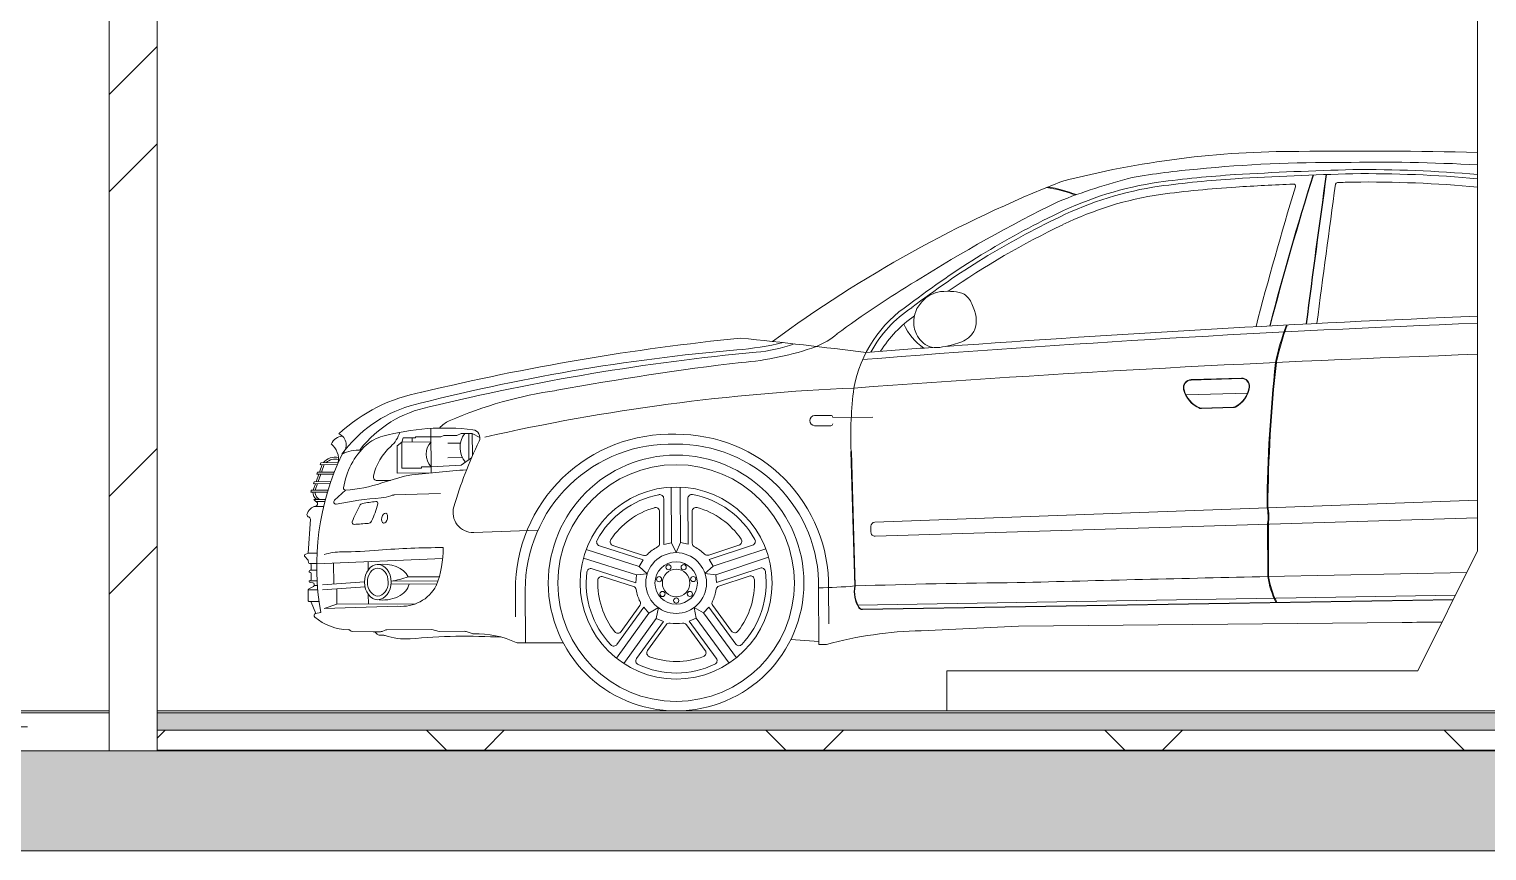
# Model space of a CAD drawing. Header units: millimetres. Extents: x -39507 to 33074, y -24219 to 30962.
# Drawn here: x -29433 to -25786, y -10700 to -8645 of the extents above; entities that cross this region are included whole.
import ezdxf

# ---------------------------------------------------------------- set-up
doc = ezdxf.new("R2010")
doc.units = ezdxf.units.MM
for name, color, linetype, lineweight in [('Общие ребра', 7, 'Continuous', 9), ('Основа _2_-1', 7, 'Continuous', 9), ('Отделка 1 _4_-1', 7, 'Continuous', 9), ('Отделка 2 _5_-1', 7, 'Continuous', 9), ('Перекрытия', 7, 'Continuous', 9), ('Стены', 7, 'Continuous', 9), ('Структура _1_', 7, 'Continuous', 18), ('Фундамент несущей конструкции', 7, 'Continuous', 9), ('Штриховка разреза-2', 7, 'Continuous', 9)]:
    doc.layers.add(name, color=color, linetype=linetype, lineweight=lineweight)
doc.layers.add('Парковка-1', color=7, linetype='Continuous', lineweight=9, true_color=0xaaaaaa)
doc.layers.add('Элементы узлов-1', color=7, linetype='Continuous', lineweight=9, true_color=0xaaaaaa)
pattern_1 = [(0, (-2885.9, 6475), (812.8, 203.2), [67.056, -542.544, 67.056, -542.544, -3251.2]), (0, (-2885.9, 6475), (812.8, 203.2), [-1219.2, 67.056, -1152.144, 67.056, -542.544, -1422.4]), (0, (-2885.9, 6475), (812.8, 203.2), [-3048, 67.056, -339.344, 67.056, -948.944]), (120, (-2581.1, 6576.6), (-582.3764, 602.3054), [67.056, -542.544, 67.056, -3793.744]), (120, (-2581.1, 6576.6), (-582.3764, 602.3054), [-676.656, -542.544, 67.056, -1152.144, -2032]), (120, (-2581.1, 6576.6), (-582.3764, 602.3054), [-2438.4, 67.056, -542.544, 67.056, -1355.344]), (120, (-2581.1, 6576.6), (-582.3764, 602.3054), [-3115.056, -339.344, 67.056, -948.944]), (240, (-2479.5, 6983), (-230.4236, -805.5054), [67.056, -542.544, 67.056, -542.544, -3251.2]), (240, (-2479.5, 6983), (-230.4236, -805.5054), [-1219.2, 67.056, -1152.144, 67.056, -542.544, -1422.4]), (240, (-2479.5, 6983), (-230.4236, -805.5054), [-3048, 67.056, -339.344, 67.056, -948.944])]

# ---------------------------------------------------------------- blocks, each defined once
blk = doc.blocks.new('Стена монолитная - Стена монолитная-463893-Разрез 2-2')
at = {"layer": 'Стены'}
for p, q in [((-30394.7, -10450), (-25738.1, -10450)), ((-21692.9, -10450), (-26072.6, -10450)), ((-26072.6, -10450), (-25832.1, -10450)), ((-25832.1, -10450), (-26022.9, -10450))]:
    blk.add_line(p, q, dxfattribs=at)
blk = doc.blocks.new('Стена наружная на отм_-10_450 - Стена наружная на отм_-10_450-507337-Разрез 2-2')
at = {"layer": 'Фундамент несущей конструкции'}
for p, q in [((-25623.3, -10450), (-29534.9, -10450)), ((-25988.3, -10450), (-26171, -10450)), ((-26171, -10450), (-21042.9, -10450))]:
    blk.add_line(p, q, dxfattribs=at)
blk = doc.blocks.new('Прк_Свб_Механизированная парковка_Параллельная - Прк_Свб_Механизированная парковка_Параллельная-8473315-Разрез 2-2')
at = {"layer": 'Парковка-1'}
for p, q in [((-25808.9, -7470), (-25808.9, -9950)), ((-25808.9, -8600), (-25808.9, -9950)), ((-25808.9, -9950), (-25958.9, -10250)), ((-25808.9, -9950), (-25958.9, -10250)), ((-25958.9, -10250), (-27136.9, -10250)), ((-27136.9, -10250), (-27136.9, -10350)), ((-25958.9, -10250), (-27136.9, -10250)), ((-27136.9, -10250), (-27136.9, -10350)), ((-27136.9, -10350), (-24180.9, -10350)), ((-27136.9, -10350), (-24180.9, -10350))]:
    blk.add_line(p, q, dxfattribs=at)
at = {"layer": 'Элементы узлов-1'}
for p, q in [((-25808.9, -9950), (-25808.9, -7470)), ((-26525.8, -9521.5), (-26400, -9517.6)), ((-26525.7, -9522.5), (-26399.9, -9518.6)), ((-26538.7, -9559.8), (-26384.5, -9555)), ((-26500.3, -9593.1), (-26419.4, -9590.6)), ((-26500.2, -9594.1), (-26419.4, -9591.6)), ((-27467.8, -9611), (-27427.3, -9610.8)), ((-27422.3, -9615.8), (-27322.3, -9615.4)), ((-28427.6, -9664.6), (-28466.7, -9664.8)), ((-28466.7, -9664.8), (-28466.7, -9667)), ((-28427.7, -9643.5), (-28427.3, -9754.9)), ((-28403, -9664.5), (-28427.6, -9664.6)), ((-28395.1, -9661), (-28403, -9664.5)), ((-28362.8, -9660.9), (-28395.1, -9661)), ((-28352.5, -9656.4), (-28362.8, -9660.9)), ((-28324.3, -9656.3), (-28352.5, -9656.4)), ((-28333, -9656.3), (-28332.8, -9721.8)), ((-28305.3, -9666.6), (-28324.3, -9656.3)), ((-28324.3, -9656.3), (-28324.1, -9711.9)), ((-27427.2, -9636.9), (-27467.7, -9637.1)), ((-28512.1, -9686.8), (-28500.5, -9677.5)), ((-28511.9, -9755.2), (-28512.1, -9686.8)), ((-28496.9, -9667.1), (-28500.5, -9677.5)), ((-28500.5, -9677.5), (-28427.6, -9677.3)), ((-28500.5, -9677.5), (-28500.3, -9742.9)), ((-28466.7, -9667), (-28496.9, -9667.1)), ((-28475.1, -9667), (-28475.1, -9677.4)), ((-28385.6, -9680.2), (-28353.9, -9680.1)), ((-28699.9, -9734.1), (-28706.5, -9752.9)), ((-28705.2, -9734.2), (-28703.5, -9729.2)), ((-28661.9, -9734), (-28705.2, -9734.2)), ((-28703.5, -9729.2), (-28659.8, -9729)), ((-28694.6, -9734.1), (-28701.2, -9752.9)), ((-28427.3, -9739.2), (-28352, -9735.6)), ((-28385.4, -9716.7), (-28349.1, -9716.5)), ((-28352, -9735.6), (-28326.4, -9717.2)), ((-27367.1, -10037.6), (-27376.8, -9701.6)), ((-27366.1, -10037.6), (-27375.8, -9701.6)), ((-28708.3, -9757.9), (-28714.9, -9776.7)), ((-28713.6, -9757.9), (-28711.9, -9752.9)), ((-28671.5, -9757.8), (-28713.6, -9757.9)), ((-28711.9, -9752.9), (-28669.6, -9752.8)), ((-28703, -9757.9), (-28709.6, -9776.6)), ((-28565.2, -9773.5), (-28528.6, -9773.4)), ((-28550.8, -9779.9), (-28494.2, -9763.2)), ((-28427.3, -9754.9), (-28511.9, -9755.2)), ((-28500.3, -9742.9), (-28451.7, -9742.8)), ((-28451.8, -9739.3), (-28427.3, -9739.2)), ((-28451.7, -9742.8), (-28451.8, -9739.3)), ((-28686.7, -9802.8), (-28727.9, -9802.9)), ((-28685.2, -9797.8), (-28727.4, -9797.9)), ((-28722, -9781.7), (-28720.2, -9776.7)), ((-28680, -9781.5), (-28722, -9781.7)), ((-28716.7, -9781.7), (-28721.1, -9794.2)), ((-28720.2, -9776.7), (-28678.3, -9776.5)), ((-28711.4, -9781.6), (-28717.1, -9797.9)), ((-28641.4, -9797.8), (-28669.1, -9822.8)), ((-28520.2, -9810), (-28403.8, -9806.7)), ((-27826, -9929.3), (-27826.5, -9790.3)), ((-27803.9, -9790.3), (-27803.3, -9929.2)), ((-28692, -9821.5), (-28720.9, -9821.7)), ((-28696.3, -9839), (-28720.5, -9839.1)), ((-28693.3, -9826.5), (-28715.2, -9826.6)), ((-28711.5, -9832.5), (-28711.7, -9833.7)), ((-27844.8, -9933.7), (-27845.3, -9819)), ((-27784.4, -9933.4), (-27784.9, -9818.7)), ((-27317.3, -9878.3), (-25808.9, -9822.9)), ((-28729.5, -9870.2), (-28734.7, -9955.9)), ((-27855.5, -9931.1), (-27855.8, -9851.3)), ((-27773.8, -9930.8), (-27774.1, -9851)), ((-25808.9, -9867.2), (-27316.6, -9913)), ((-26334.5, -9882.5), (-26334, -10013.9)), ((-26332.5, -9882.5), (-26332, -10013.9)), ((-28160, -9898), (-28320.8, -9903.7)), ((-27326.9, -9903), (-27326.9, -9888.4)), ((-28734.7, -9955.9), (-28742.6, -9959)), ((-28734.7, -9955.9), (-28712.9, -9955.8)), ((-28039.2, -9946.2), (-27906.9, -9988.6)), ((-27897.1, -9971.9), (-28006.3, -9936.9)), ((-27896.3, -9961), (-27972.3, -9936.6)), ((-27826, -9929.3), (-27844.8, -9933.7)), ((-27814.6, -9954.2), (-27826, -9929.3)), ((-27803.3, -9929.2), (-27814.6, -9954.2)), ((-27803.3, -9929.2), (-27784.4, -9933.4)), ((-27732.8, -9960.3), (-27657, -9935.4)), ((-27731.9, -9971.3), (-27623, -9935.4)), ((-27589.9, -9944.4), (-27722, -9987.9)), ((-25958.9, -10250), (-25808.9, -9950)), ((-28743.7, -9963.9), (-28735.5, -9972.2)), ((-28734.7, -9974.2), (-28734.5, -9978.5)), ((-28731.6, -9981.4), (-28730.6, -9981.4)), ((-28730.6, -9981.4), (-28713.7, -9981.6)), ((-28727.7, -9984.4), (-28727.6, -9997.8)), ((-28398.4, -9968.7), (-28713.7, -9982)), ((-28671.2, -9980.2), (-28671, -10032.6)), ((-28584.8, -9976.5), (-28584.7, -9997.4)), ((-27913.8, -10010.1), (-28046.1, -9967.7)), ((-27906.9, -9988.6), (-27897.1, -9971.9)), ((-27906.9, -9988.6), (-27886.6, -10007)), ((-27722, -9987.9), (-27742.1, -10006.4)), ((-27722, -9987.9), (-27731.9, -9971.3)), ((-27714.9, -10009.4), (-27582.9, -9965.9)), ((-27713, -10028.7), (-27604.1, -9992.8)), ((-28732.7, -10000.8), (-28732.7, -10001.1)), ((-28730.5, -10024.5), (-28732.6, -10024.5)), ((-28732.6, -10024.5), (-28732.6, -10026)), ((-28712.7, -10024.4), (-28730.5, -10024.5)), ((-28729.9, -10028.9), (-28723, -10029.8)), ((-28727.6, -9997.8), (-28729.7, -9997.8)), ((-28727.6, -9997.8), (-28713.7, -9997.7)), ((-28727.6, -10006), (-28727.5, -10021.4)), ((-28699.4, -10034.7), (-28593.9, -10027.1)), ((-28527.5, -10025.2), (-28410.1, -10024.7)), ((-28484.9, -10014.6), (-28406.9, -10014.3)), ((-27915.5, -10029.4), (-28024.7, -9994.4)), ((-27921.3, -10038.8), (-27997.2, -10014.4)), ((-27913.8, -10010.1), (-27915.5, -10029.4)), ((-27886.6, -10007), (-27913.8, -10010.1)), ((-27742.1, -10006.4), (-27714.9, -10009.4)), ((-27714.9, -10009.4), (-27713, -10028.7)), ((-27707.2, -10038), (-27631.4, -10013)), ((-26334, -10013.9), (-25835.8, -10003.9)), ((-28711.1, -10047.5), (-28734.9, -10047.6)), ((-28734.9, -10047.6), (-28734.8, -10073.3)), ((-28721.9, -10038.8), (-28733.3, -10045)), ((-28720.3, -10032.8), (-28720.3, -10036.2)), ((-28720.3, -10036.2), (-28712, -10036.2)), ((-28699.3, -10047.2), (-28592.7, -10039.5)), ((-28663.4, -10082.7), (-28663.5, -10044.6)), ((-28584.5, -10058.6), (-28584.4, -10082.4)), ((-28527.7, -10033), (-28412.7, -10032.5)), ((-28216.6, -10047.4), (-28216.3, -10114.8)), ((-28191.2, -10180.1), (-28191.8, -10047.4)), ((-27457.3, -10183.7), (-27457.8, -10042.5)), ((-27433, -10042.8), (-27432.6, -10132.5)), ((-27360.7, -10085.5), (-25864.2, -10060.6)), ((-28731.8, -10076.3), (-28729.9, -10076.3)), ((-28730.8, -10076.3), (-28707.8, -10076.2)), ((-28727.1, -10078.2), (-28715.5, -10106.3)), ((-28694.8, -10093.8), (-28663.4, -10082.7)), ((-28510.5, -10088.2), (-28694.8, -10093.8)), ((-28663.4, -10082.7), (-28465.2, -10082)), ((-27895.3, -10090.9), (-27962.3, -10184)), ((-27905.4, -10086.8), (-27952.1, -10151.5)), ((-27882.4, -10105.4), (-27895.3, -10090.9)), ((-27882.4, -10105.4), (-27858.7, -10091.8)), ((-27858.7, -10091.8), (-27864.1, -10118.6)), ((-27763.8, -10118.3), (-27769.4, -10091.5)), ((-27769.4, -10091.5), (-27745.5, -10104.9)), ((-27745.5, -10104.9), (-27732.8, -10090.3)), ((-27732.8, -10090.3), (-27665, -10182.8)), ((-27722.7, -10086.1), (-27675.5, -10150.5)), ((-27348.4, -10095.7), (-25869.5, -10071.2)), ((-27348.4, -10096.7), (-25870, -10072.2)), ((-28716.5, -10106.5), (-28703.5, -10103.6)), ((-27963.7, -10218.2), (-27882.4, -10105.4)), ((-27864.1, -10118.6), (-27945.3, -10231.4)), ((-27846.3, -10126.2), (-27913.3, -10219.3)), ((-27839.2, -10134.6), (-27885.8, -10199.3)), ((-27864.1, -10118.6), (-27846.3, -10126.2)), ((-27788.6, -10134.4), (-27741.4, -10198.7)), ((-27763.8, -10118.3), (-27781.5, -10126)), ((-27781.5, -10126), (-27713.8, -10218.5)), ((-27681.7, -10230.4), (-27763.8, -10118.3)), ((-27745.5, -10104.9), (-27663.4, -10217)), ((-26957.9, -10138.2), (-27201.1, -10149.5)), ((-25998, -10129.1), (-26957.9, -10138.2)), ((-28624.7, -10151.6), (-28572.2, -10152.1)), ((-28572.2, -10152.1), (-28554.1, -10152)), ((-28564.9, -10155.3), (-28562.7, -10157.7)), ((-28555.3, -10161), (-28545.9, -10160.9)), ((-28550.2, -10151.2), (-28542.1, -10147.8)), ((-28538.2, -10146.9), (-28425.6, -10146.5)), ((-28425.6, -10146.5), (-28407.6, -10151.1)), ((-28407.6, -10151.1), (-28342.8, -10150.9)), ((-28339.4, -10151.5), (-28324.6, -10156.7)), ((-27527.3, -10171.3), (-27457.3, -10176.8)), ((-28097, -10179.7), (-28210.1, -10180.1)), ((-27438, -10183.7), (-27457.3, -10183.7)), ((-27136.9, -10350), (-27136.9, -10250)), ((-27136.9, -10250), (-25958.9, -10250)), ((-27833.4, -10350), (-27806.5, -10350)), ((-24180.9, -10350), (-27136.9, -10350))]:
    blk.add_line(p, q, dxfattribs=at)
for centre, radius in [((-27814.3, -10030.2), 319.8), ((-27814.3, -10030.2), 295.9), ((-27814.3, -10030.2), 240.1), ((-27814.3, -10030.2), 76), ((-27814.3, -10030.2), 53.1), ((-27833.4, -9990.8), 6.42), ((-27795.4, -9990.6), 6.42), ((-27857, -10020.6), 6.42), ((-27814.3, -10030.2), 34.5), ((-27771.6, -10020.3), 6.42), ((-27848.4, -10057.6), 6.42), ((-27779.9, -10057.4), 6.42), ((-27814.1, -10074), 6.42)]:
    blk.add_circle(centre, radius, dxfattribs=at)
for centre, radius, start, end in [((-26264.2, -11267.8), 2317.1, 89.8102, 104.6387), ((-26105.2, -21135.9), 12186.1, 88.60657, 90.71129), ((-26338.3, -10947.7), 1960.4, 95.0084, 99.8481), ((-26171.9, -12439.7), 3461.4, 89.5859, 95.597), ((-25909.9, -17455.7), 8462, 91.43092, 93.4288), ((-25909.9, -17455.7), 8451.8, 91.43142, 93.42864), ((2883.3, -13099.8), 29357.5, 171.98874, 172.725), ((2883.3, -13099.8), 29356.5, 171.98874, 172.725), ((-26057.1, -13535.7), 4558.1, 86.8768, 91.128), ((-26088.2, -12105), 3108.9, 84.8422, 90.6082), ((-26088.2, -12105), 3098.7, 84.8251, 90.6068), ((-25682.9, -11989), 3184.5, 111.4952, 126.4083), ((-26932.6, -9364.8), 326.9, 68.9323, 82.0403), ((-26932.6, -9364.8), 328.6, 68.5927, 81.5333), ((-26482.1, -9879.7), 861.1, 98.3435, 116.0233), ((-26320.5, -10415.7), 1443.3, 104.1627, 111.8571), ((-26482.1, -9879.7), 850.9, 98.348, 116.0266), ((-26234, -11824.5), 2821.5, 93.6971, 97.598), ((-26234, -11824.5), 2811.3, 93.6976, 97.5967), ((-26234, -11824.5), 2790.5, 93.6986, 97.5939), ((-25909.9, -17455.7), 8430.9, 92.44499, 93.42831), ((-18168.3, -11513.5), 8466, 163.00438, 165.46644), ((-18558.7, -11413.7), 8030.3, 162.57973, 165.38225), ((-18558.7, -11413.7), 8029.3, 162.57973, 165.38225), ((-26269.3, -9037.4), 5, 343.0044, 92.445), ((2909, -13099.7), 29356.5, 172.03685, 172.72262), ((-26159.4, -9033.5), 5, 91.6973, 172.0369), ((-25909.9, -17455.7), 8430.9, 91.43244, 91.69726), ((-26088.2, -12105), 3077.8, 84.79, 90.604), ((-25131.2, -12589.4), 3914.6, 116.1716, 122.1279), ((-26482.1, -9879.7), 830, 98.3573, 116.0335), ((-25971.3, -10971.1), 2066, 115.4745, 127.5478), ((-25971.3, -10971.1), 2055.8, 115.4731, 127.5478), ((-25971.3, -10971.1), 2034.9, 115.4703, 124.8224), ((-25859.3, -11514.6), 2617.6, 121.1445, 126.3775), ((-27054.8, -9600.8), 320.2, 123.2655, 169.5346), ((-27054.8, -9600.8), 310, 123.2655, 151.4316), ((-27041.4, -9616.9), 310, 124.7837, 147.5837), ((-24166.1, -50031.6), 40701.9, 92.3133, 94.19066), ((-27530.4, -9270.8), 180.7, 291.7757, 311.0541), ((-24251.3, -48737.3), 39388, 92.26653, 94.50863), ((-27121.1, -9330.8), 133.5, 202.7469, 236.7703), ((-25665.5, -9616.5), 663.6, 159.5798, 168.0023), ((-25665.5, -9616.5), 661.6, 159.5798, 168.0023), ((-27056.3, -15350.4), 5962.7, 95.74068, 103.52661), ((-27726.8, -8649.5), 800.2, 274.6254, 283.0487), ((-29390.6, -25986.6), 16659.9, 82.92644, 84.01239), ((-27711, -8739.4), 741.8, 274.6073, 289.4982), ((-27650.1, -9061.5), 393.1, 275.2546, 289.4432), ((-24166.1, -50031.6), 40701.9, 94.23579, 94.47108), ((-27245.7, -14337.5), 4908.1, 94.8685, 104.5662), ((-27073.8, -15199.3), 5771.8, 95.37104, 103.60953), ((-26820.1, -16554.4), 7124.4, 96.70069, 100.4542), ((-24516.1, -47797.6), 38361.2, 91.93141, 94.26591), ((-22704.6, -9872.7), 3631.4, 173.7689, 179.4695), ((-22704.6, -9872.7), 3629.4, 173.7689, 179.4695), ((-26399.4, -9537.6), 20, 351.209, 91.7702), ((-26399.4, -9537.6), 19, 351.209, 91.7702), ((-28376.8, -9958.8), 412.5, 100.3678, 132.9774), ((-27969.3, -10565.3), 1027, 98.0339, 113.6844), ((-27160.4, -14654.5), 5116.1, 92.3433, 102.7858), ((-26411.7, -9665.6), 965.7, 172.6813, 182.1341), ((-26525.2, -9541.5), 20, 91.7702, 193.3536), ((-26478.2, -9530.3), 68.2, 193.3536, 247.461), ((-26525.2, -9541.5), 19, 91.7702, 193.3536), ((-26478.2, -9530.3), 67.2, 193.3536, 247.461), ((-26447, -9530.2), 67.2, 298.025, 351.209), ((-26447, -9530.2), 68.2, 298.025, 351.209), ((-28386.8, -9898.6), 325.2, 106.682, 144.1528), ((-28375.9, -9874.4), 290.2, 101.134, 142.0345), ((-26419.7, -9581.6), 9, 271.7702, 298.025), ((-26419.7, -9581.6), 10, 271.7702, 298.025), ((-28356.8, -9683.6), 64, 113.0703, 140.1857), ((-27466.4, -9624), 13.1, 96.4258, 264.0132), ((-27427.3, -9615.8), 5, 0.2195, 90.2195), ((-26500.6, -9584.1), 10, 247.461, 271.7702), ((-26500.6, -9584.1), 9, 247.461, 271.7702), ((-28647.7, -9695.1), 31.9, 92.3572, 156.6416), ((-28670.7, -9685.1), 30.8, 311.4127, 65.517), ((-28522.5, -9759.5), 100, 105.0344, 132.2246), ((-28394, -10238.1), 595.5, 83.1436, 105.0344), ((-28581.9, -9628.8), 80.2, 311.7943, 342.3945), ((-28296.7, -9691.2), 58.2, 143.2389, 219.4742), ((-28325.3, -9666.7), 20, 334.2256, 83.1436), ((-27828, -10046.6), 388.6, 88.0502, 180.1141), ((-27811.7, -10037), 378.8, 359.1198, 90.6275), ((-27427.3, -9631.9), 5, 270.2195, 0.2195), ((-28707.6, -9720.2), 48.6, 349.5146, 51.0492), ((-28608.9, -9784.5), 86.8, 85.5453, 118.4668), ((-28469.9, -9817.5), 178.3, 132.2246, 171.8068), ((-27978.9, -9977.6), 686.3, 155.7605, 155.9412), ((-28435.3, -9792.8), 139.7, 131.7943, 167.6246), ((-28395.2, -9708.1), 44.7, 136.3173, 224.1217), ((-27340.1, -10142.3), 1074, 154.2256, 163.626), ((-27828, -10046.6), 363.8, 88.0502, 180.1141), ((-27811.7, -10037), 354, 359.1198, 90.6275), ((-28062.1, -9988.6), 651.6, 154.5158, 190.1694), ((-28667.2, -9753), 37.9, 77.7391, 140.9527), ((-28667.2, -9753), 32.9, 75.5252, 133.4054), ((-28563, -9764.8), 9.01, 167.6246, 256.0634), ((-28465.9, -9859.1), 100, 95.6277, 106.4524), ((-27081.3, -23910.1), 14219, 95.07279, 95.62768), ((-28699.7, -9803.1), 28.2, 169.492, 179.7212), ((-28699.7, -9803.1), 23.2, 179.6137, 233.1243), ((-28699.7, -9803.1), 23.2, 157.9645, 167.1406), ((-28697.1, -9802.2), 20.8, 182.0444, 248.5052), ((-28641.4, -9792.8), 5, 171.8068, 273.4966), ((-28662.1, -9454.4), 344, 273.4966, 288.8807), ((-28518, -9839.8), 29.8, 94.2265, 110.5725), ((-27814.3, -10030.2), 225.1, 100.9918, 151.4472), ((-27855.3, -9819), 10, 0.2195, 100.9918), ((-27774.9, -9818.7), 10, 79.4472, 180.2195), ((-27814.3, -10030.2), 225.1, 28.9918, 79.4472), ((-28710.3, -9866.1), 28.9, 100.8002, 165.8159), ((-28699.7, -9803.1), 28.2, 221.2227, 239.6769), ((-28716.7, -9832.9), 5, 280.8002, 350.6413), ((-28716.5, -9831.7), 5, 350.6413, 59.6769), ((-28665.2, -9827.1), 5.81, 132.0038, 276.6147), ((-28476.7, -10766.5), 952.3, 94.5444, 101.3771), ((-28184.7, -10059.2), 476.4, 152.121, 157.4992), ((-28596.9, -9841.1), 10, 100.0256, 152.121), ((-28472.1, -10547.4), 727.3, 97.4217, 100.0256), ((-28793.4, -9770.9), 240.9, 334.2776, 345.2097), ((-28565.4, -9831.2), 5, 345.2097, 97.4217), ((-28559, -9730.4), 87, 274.5444, 290.5725), ((-28322.6, -9853.7), 50, 163.626, 272.0177), ((-27814.3, -10030.2), 196.1, 106.0789, 146.3601), ((-27865.8, -9851.3), 10, 0.2195, 106.0789), ((-27764.1, -9851), 10, 74.3601, 180.2195), ((-27814.3, -10030.2), 196.1, 34.0789, 74.3601), ((-26330.9, -9839.1), 5, 179.4695, 192.7881), ((-26441.7, -9864.3), 108.6, 350.7518, 12.7881), ((-26441.7, -9864.3), 110.6, 350.7518, 12.7881), ((-28731.6, -9858.6), 6.71, 184.2229, 255.562), ((-28734.5, -9869.9), 5, 356.5308, 75.562), ((-28620.2, -9878.7), 5, 157.4992, 274.884), ((-28482.8, -11486.5), 1608.6, 93.6352, 94.884), ((-28585.4, -9871.1), 10, 273.6352, 334.2776), ((-27316.9, -9888.3), 10, 92.1063, 180.2195), ((-26329.5, -9882.5), 5, 170.7518, 180.2796), ((-27660.1, -9925.9), 10, 288.2195, 34.0789), ((-27316.9, -9903), 10, 180.2195, 271.738), ((-28650.2, -10111.9), 159.5, 90.2195, 106.139), ((-28661.9, -8748.1), 1204.3, 270.5296, 274.9172), ((-28388.7, -12169.5), 2228, 90.2195, 94.3763), ((-28660.9, -9943.4), 263.7, 339.2478, 0.3936), ((-28003.2, -9927.4), 10, 151.4472, 252.2195), ((-27969.2, -9927.1), 10, 146.3601, 252.2195), ((-27814.3, -10030.2), 101.5, 117.3498, 135.0892), ((-27865.5, -9931.1), 10, 297.3498, 0.2195), ((-27763.8, -9930.7), 10, 180.2195, 243.0892), ((-27814.3, -10030.2), 101.5, 45.3498, 63.0892), ((-27626.1, -9925.9), 10, 288.2195, 28.9918), ((-28741.5, -9961.8), 3, 111.4373, 224.3344), ((-28737.7, -9974.3), 3, 1.8959, 44.3344), ((-28731.5, -9978.4), 3, 181.8959, 268.1755), ((-28730.7, -9984.4), 3, 0.2195, 88.1755), ((-27893.3, -9951.4), 10, 252.2195, 315.0892), ((-27735.9, -9950.8), 10, 225.3498, 288.2195), ((-27600.9, -10002.3), 10, 7.4472, 108.2195), ((-28729.7, -10000.8), 3, 90.2195, 180.2195), ((-28730.7, -10001.1), 2, 180.2195, 270.2195), ((-28729.6, -10026), 3, 180.2195, 263.1652), ((-28730.6, -10006.1), 3, 0.2195, 90.2195), ((-28730.5, -10021.5), 3, 270.2195, 0.2195), ((-28545.8, -9860.4), 165.8, 276.3448, 291.5647), ((-27814.3, -10030.2), 225.1, 172.9918, 223.4472), ((-28027.8, -10003.9), 10, 72.2195, 172.9918), ((-27814.3, -10030.2), 196.1, 178.0789, 218.3601), ((-28000.3, -10023.9), 10, 72.2195, 178.0789), ((-27814.3, -10030.2), 196.1, 322.0789, 2.3601), ((-27814.3, -10030.2), 225.1, 316.9918, 7.4472), ((-27628.3, -10022.5), 10, 2.3601, 108.2195), ((-26866.2, -24449.1), 14420.2, 90.37577, 91.9907), ((-20915.3, -244953.3), 235001.9, 91.32122, 91.474104), ((-26117.6, -9981.7), 218.7, 188.4833, 206.5884), ((-26117.6, -9981.7), 216.7, 188.4833, 206.5884), ((-28731.9, -10047.6), 3, 118.2037, 180.2195), ((-28723.3, -10032.8), 3, 0.2195, 83.1652), ((-28723.3, -10036.2), 3, 298.2037, 0.2195), ((-28500.9, -9990.5), 98.1, 264.385, 331.87), ((-27924.3, -10048.3), 10, 9.3498, 72.2195), ((-27814.3, -10030.2), 101.5, 189.3498, 207.0892), ((-27814.3, -10030.2), 101.5, 333.3498, 351.0892), ((-27704.1, -10047.5), 10, 108.2195, 171.0892), ((-27495.6, -8484.1), 1558.8, 271.3881, 274.7264), ((-27294, -10052.2), 74.6, 168.6924, 212.3173), ((-27294, -10052.2), 73.6, 168.6924, 212.3173), ((-28731.8, -10073.3), 3, 180.2195, 270.2195), ((-28729.9, -10079.3), 3, 22.2999, 90.2195), ((-27913.6, -10081), 10, 324.2195, 27.0892), ((-27714.6, -10080.2), 10, 153.3498, 216.2195), ((-27348.6, -10086.7), 10, 212.3173, 270.9517), ((-27348.6, -10086.7), 9, 212.3173, 270.9517), ((-28715.4, -10111.4), 5, 102.6339, 229.6625), ((-28632.5, -10013.8), 133.1, 229.6625, 269.2579), ((-27831, -10140.4), 10, 81.3498, 144.2195), ((-27814.3, -10030.2), 101.5, 261.3498, 279.0892), ((-27796.6, -10140.3), 10, 36.2195, 99.0892), ((-25931.6, -12680.4), 2552.2, 89.2513, 91.4924), ((-28634.3, -10152.1), 5.28, 34.5057, 89.9345), ((-28623.5, -10142.4), 9.29, 226.7273, 262.612), ((-28572.3, -10162.1), 10, 42.5971, 89.4289), ((-28555.4, -10151), 10, 222.5971, 270.2195), ((-28554.1, -10142), 10, 270.2195, 293.3647), ((-28545.9, -10170.9), 10, 71.4508, 90.2195), ((-28490, -10004.5), 165.6, 251.4508, 273.4594), ((-28538.2, -10156.9), 10, 90.2195, 113.3647), ((-28340, -11645.6), 1482.4, 86.5278, 95.4213), ((-28342.7, -10160.9), 10, 70.4639, 90.2195), ((-28321.3, -10147.3), 10, 250.4639, 271.9185), ((-28313.2, -10389.4), 232.3, 64.8352, 91.9185), ((-27960.2, -10145.7), 10, 218.3601, 324.2195), ((-27667.5, -10144.6), 10, 216.2195, 322.0789), ((-27179.7, -11135.1), 985.8, 91.2421, 105.1895), ((-28210.1, -10170.1), 10, 244.8352, 270.2195), ((-27970.5, -10178.1), 10, 223.4472, 324.2195), ((-27877.7, -10205.1), 10, 144.2195, 250.0789), ((-27749.5, -10204.7), 10, 290.3601, 36.2195), ((-27656.9, -10176.9), 10, 216.2195, 316.9918), ((-27905.2, -10225.1), 10, 144.2195, 244.9918), ((-27814.3, -10030.2), 225.1, 244.9918, 295.4472), ((-27814.3, -10030.2), 196.1, 250.0789, 290.3601), ((-27721.8, -10224.4), 10, 295.4472, 36.2195)]:
    blk.add_arc(centre, radius, start, end, dxfattribs=at)
for centre, major_axis, ratio in [((-28543.7, -9867.9), (2.8, 12.2), 0.578435), ((-28560.7, -10027.9), (-0.2, 44), 0.754102), ((-28560.7, -10027.9), (-0.1, 34.8), 0.747903)]:
    blk.add_ellipse(centre, major_axis=major_axis, ratio=ratio, dxfattribs=at)
for start_param, end_param in [(0.28382, 1.757865), (4.4818, 6.156586)]:
    blk.add_ellipse((-28549.1, -10027.9), major_axis=(67, 0.8), ratio=0.670423, start_param=start_param, end_param=end_param, dxfattribs=at)
for points, knots in [([(-27153, -9301.4), (-27142, -9300.1), (-27122.3, -9300.5), (-27090.3, -9305), (-27066.4, -9341.5), (-27056.7, -9388.1), (-27088.2, -9425.4), (-27111.4, -9431.3), (-27126.3, -9435), (-27126.3, -9435)], [0, 0, 0, 0, 33.237458, 60.058775, 91.00207, 157.10459, 184.561699, 228.267172, 228.491614, 228.491614, 228.491614, 228.491614]), ([(-27126.3, -9435), (-27145.1, -9439.8), (-27180.3, -9448.7), (-27215.8, -9411.6), (-27221.9, -9374.4), (-27214, -9342.4), (-27190.3, -9316.6), (-27181.2, -9309.8), (-27163.5, -9303.6), (-27153, -9301.4)], [228.491614, 228.491614, 228.491614, 228.491614, 283.821681, 327.637044, 363.628281, 393.1214, 425.726782, 454.511213, 456.983228, 456.983228, 456.983228, 456.983228])]:
    blk.add_open_spline(points, degree=3, knots=knots, dxfattribs=at)

msp = doc.modelspace()

# ---------------------------------------------------------------- hatches: boundary and pattern name
at = {"layer": 'Штриховка разреза-2'}
h = msp.add_hatch(dxfattribs=at)
h.set_pattern_fill('FP_5', color=256, style=0, pattern_type=2)
h.set_pattern_definition([(45, (-2885.9, 6475), (-502.894, 502.894), []), (45, (-2885.9, 7237), (-502.894, 502.894), [])])
h.paths.add_polyline_path([(-29232.9, -10450), (-29112.9, -10450), (-29112.9, -6350), (-29232.9, -6350), (-29232.9, -7635.7)], flags=0)
h = msp.add_hatch(dxfattribs=at)
h.set_pattern_fill('FP_3', color=256, style=0, pattern_type=2)
h.set_pattern_definition(pattern_1)
h.paths.add_polyline_path([(-29232.9, -10450), (-29232.9, -10355), (-31382.9, -10355), (-31382.9, -10390), (-31377.3, -10390), (-31377.3, -10450), (-30434.3, -10450)], flags=0)
h = msp.add_hatch(dxfattribs=at)
h.set_pattern_fill('FP_3', color=256, style=0, pattern_type=2)
h.set_pattern_definition(pattern_1)
h.paths.add_polyline_path([(-12289, -10398), (5967.1, -10398), (5967.1, -10355), (-13332.9, -10355), (-13332.9, -10398)], flags=0)
h.paths.add_polyline_path([(-28166.1, -10398), (-14232.9, -10398), (-14232.9, -10355), (-29112.9, -10355), (-29112.9, -10398)], flags=0)
h.paths.add_polyline_path([(19517.1, -10398), (19517.1, -10355), (6267.1, -10355), (6267.1, -10398), (19465.4, -10398)], flags=0)
h = msp.add_hatch(dxfattribs=at)
h.set_pattern_fill('FP_11', color=256, style=0, pattern_type=2)
h.set_pattern_definition([(45, (-2885.9, 6475), (-424.264, 424.264), []), (135, (-2885.9, 6475), (-424.264, -424.264), [])])
h.paths.add_polyline_path([(-12289, -10448), (5967.1, -10448), (5967.1, -10398), (-13332.9, -10398), (-13332.9, -10448)], flags=0)
h.paths.add_polyline_path([(-28166.1, -10448), (-14232.9, -10448), (-14232.9, -10398), (-29112.9, -10398), (-29112.9, -10448)], flags=0)
h.paths.add_polyline_path([(19465.4, -10448), (19517.1, -10448), (19517.1, -10398), (6267.1, -10398), (6267.1, -10448), (17197.2, -10448)], flags=0)
h = msp.add_hatch(dxfattribs=at)
h.set_pattern_fill('FP_2', color=256, style=0, pattern_type=2)
h.set_pattern_definition([(45, (-2885.9, 6475), (-424.264, 424.264), [600, -100, 20, -100]), (45, (-2885.9, 6899), (-424.264, 424.264), [])])
h.paths.add_polyline_path([(-13332.9, -10700), (19717.1, -10700), (19717.1, -10450), (-13632.9, -10450), (-13632.9, -10700)], flags=0)
h.paths.add_polyline_path([(-31284.9, -10700), (-14232.9, -10700), (-14232.9, -10450), (-31297.3, -10450), (-31297.3, -10700)], flags=0)

# ---------------------------------------------------------------- linework, layer by layer
at = {"layer": 'Общие ребра'}
for p, q in [((-29232.9, -10355), (-31382.9, -10355)), ((-14232.9, -10355), (-29112.9, -10355)), ((-14232.9, -10448), (-29112.9, -10448))]:
    msp.add_line(p, q, dxfattribs=at)
at = {"layer": 'Основа _2_-1'}
for p, q in [((-29232.9, -6350), (-29232.9, -10450)), ((-29112.9, -10450), (-29112.9, -6350)), ((-29232.9, -10450), (-29232.9, -10355)), ((-31377.3, -10450), (-29232.9, -10450)), ((-29232.9, -10450), (-29112.9, -10450))]:
    msp.add_line(p, q, dxfattribs=at)
at = {"layer": 'Отделка 1 _4_-1'}
for p, q in [((-29232.9, -10350), (-31382.9, -10350)), ((-29232.9, -10355), (-29232.9, -10350)), ((-14232.9, -10350), (-29112.9, -10350)), ((-29112.9, -10350), (-29112.9, -10355))]:
    msp.add_line(p, q, dxfattribs=at)
at = {"layer": 'Отделка 2 _5_-1'}
msp.add_line((-29112.9, -10355), (-29112.9, -10398), dxfattribs=at)
at = {"layer": 'Перекрытия'}
for p, q in [((-24182.9, -10450), (-31377.3, -10450)), ((-28682.9, -10450), (-31237.9, -10450)), ((-31132.9, -10450), (-24382.9, -10450)), ((-24382.9, -10450), (-28682.9, -10450)), ((-26537.7, -10450), (-26124.3, -10450)), ((-26124.3, -10450), (-24533.3, -10450)), ((-21692.9, -10450), (-26072.6, -10450)), ((-26072.6, -10450), (-25832.3, -10450)), ((-25832.3, -10450), (-26022.9, -10450)), ((-25855.8, -10450), (-25471.6, -10450)), ((-26124.3, -10700), (-26537.7, -10700)), ((-24533.3, -10700), (-26124.3, -10700)), ((-25471.6, -10700), (-25855.8, -10700))]:
    msp.add_line(p, q, dxfattribs=at)
at = {"layer": 'Стены'}
for p, q in [((-29107.9, -10350), (-24182.9, -10350)), ((-31377.3, -10450), (-29232.9, -10450)), ((-29112.9, -10450), (-24182.9, -10450))]:
    msp.add_line(p, q, dxfattribs=at)
at = {"layer": 'Структура _1_'}
for p, q in [((-29112.9, -10398), (-29112.9, -10448)), ((-14232.9, -10398), (-29112.9, -10398)), ((-14232.9, -10450), (-31377.3, -10450)), ((-29112.9, -10448), (-29112.9, -10450)), ((-29112.9, -10450), (-14232.9, -10450)), ((-31382.9, -10700), (-14232.9, -10700))]:
    msp.add_line(p, q, dxfattribs=at)

# ---------------------------------------------------------------- block references
at = {"layer": 'Парковка-1'}
msp.add_blockref('Прк_Свб_Механизированная парковка_Параллельная - Прк_Свб_Механизированная парковка_Параллельная-8473315-Разрез 2-2', (0, 0), dxfattribs=at)
at = {"layer": 'Стены'}
msp.add_blockref('Стена монолитная - Стена монолитная-463893-Разрез 2-2', (0, 0), dxfattribs=at)
at = {"layer": 'Фундамент несущей конструкции'}
msp.add_blockref('Стена наружная на отм_-10_450 - Стена наружная на отм_-10_450-507337-Разрез 2-2', (0, 0), dxfattribs=at)

doc.saveas('drawing.dxf')
